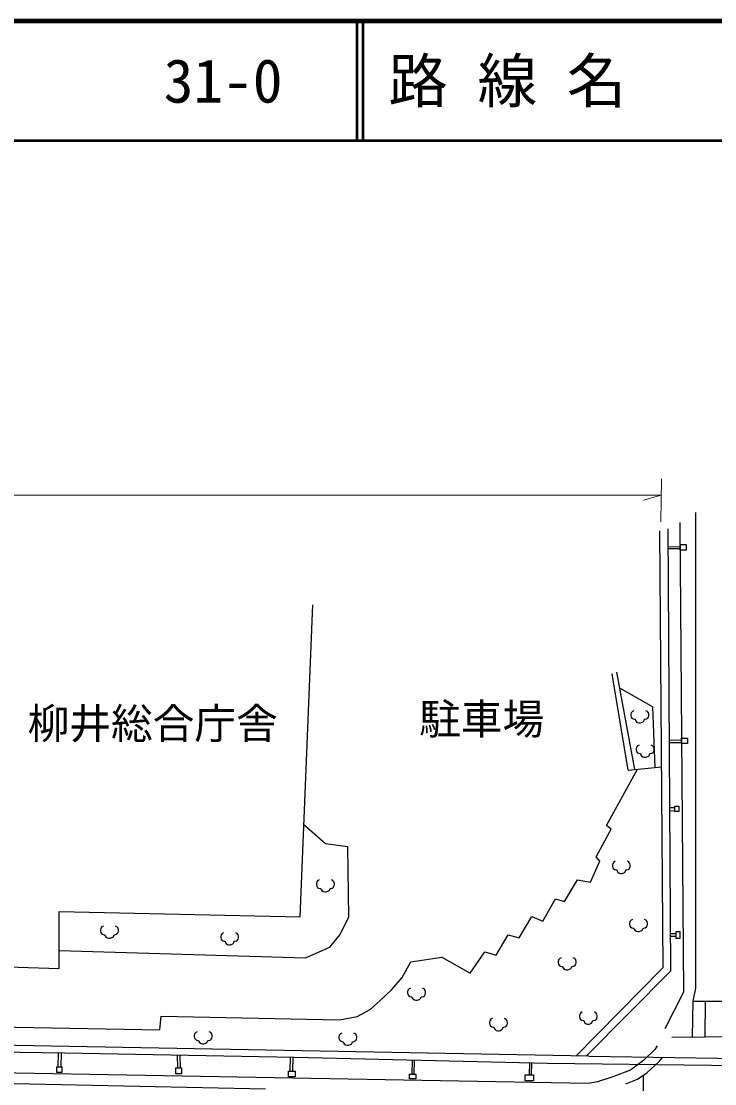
# Model space of a CAD drawing. Units: millimetres, scale not verified. Extents: x 40000 to 680000, y 20000 to 380000.
# Drawn here: x 149559 to 207790, y 290793 to 380000 of the extents above; entities that cross this region are included whole.
import ezdxf
from ezdxf.enums import TextEntityAlignment as Align

# ---------------------------------------------------------------- set-up
doc = ezdxf.new("R2010")
doc.units = ezdxf.units.MM
doc.header["$LTSCALE"] = 1000
for name, color, linetype, lineweight in [('M-BGD', 7, 'Continuous', 25), ('M-STR-HTXT', 7, 'Continuous', 13), ('M-STR-STRC', 7, 'Continuous', 25), ('M-TTL', 2, 'Continuous', 140), ('M-TTL-LINE', 7, 'Continuous', 50)]:
    doc.layers.add(name, color=color, linetype=linetype, lineweight=lineweight)
doc.layers.add('M-TTL-TXT', color=7, linetype='Continuous')
doc.styles.add('ＭＳ ゴシック', font='')
doc.styles.get('ＭＳ ゴシック').set_extended_font_data('MS Gothic')

msp = doc.modelspace()

# ---------------------------------------------------------------- linework, layer by layer
at = {"layer": 'M-BGD'}
for p, q in [((206180, 338741), (206161, 298828)), ((203149, 337216), (203441, 300512)), ((204093, 300287), (203865, 337387)), ((204861, 337905), (205156, 298470)), ((203874, 335905), (204878, 335876)), ((204878, 335702), (203876, 335702)), ((204878, 335592), (204878, 336057)), ((204878, 336057), (205404, 336057)), ((205404, 335592), (204878, 335592)), ((205404, 336057), (205404, 335592)), ((172978, 304821), (174043, 331002)), ((200518, 317135), (199182, 325221)), ((199546, 325357), (201053, 317187)), ((199790, 324034), (202590, 322449)), ((200871, 322054), (200781, 321934)), ((200991, 322114), (200871, 322054)), ((202131, 322054), (202011, 322114)), ((202221, 321934), (202131, 322054)), ((202781, 317355), (202590, 322449)), ((200781, 321934), (200751, 321814)), ((200751, 321814), (200751, 321694)), ((200751, 321694), (200781, 321574)), ((200781, 321574), (200841, 321484)), ((200841, 321484), (200931, 321424)), ((200931, 321424), (201051, 321394)), ((201051, 321394), (201111, 321394)), ((201111, 321394), (201141, 321304)), ((201141, 321304), (201201, 321214)), ((201201, 321214), (201321, 321124)), ((201651, 321124), (201771, 321184)), ((201771, 321184), (201831, 321244)), ((201831, 321244), (201861, 321304)), ((201861, 321304), (201891, 321394)), ((201891, 321394), (201951, 321394)), ((201951, 321394), (202071, 321424)), ((202071, 321424), (202161, 321484)), ((202161, 321484), (202221, 321574)), ((202251, 321814), (202221, 321934)), ((202221, 321574), (202251, 321694)), ((202251, 321694), (202251, 321814)), ((201321, 321124), (201441, 321094)), ((201441, 321094), (201561, 321094)), ((201561, 321094), (201651, 321124)), ((203974, 319643), (205000, 319666)), ((203975, 319457), (204999, 319457)), ((205000, 319354), (205000, 319820)), ((205000, 319820), (205495, 319820)), ((205495, 319820), (205495, 319354)), ((201224, 319050), (201194, 318930)), ((201194, 318930), (201194, 318810)), ((201194, 318810), (201224, 318690)), ((201314, 319170), (201224, 319050)), ((201224, 318690), (201284, 318600)), ((201284, 318600), (201374, 318540)), ((201434, 319230), (201314, 319170)), ((201374, 318540), (201494, 318510)), ((201494, 318510), (201554, 318510)), ((201554, 318510), (201584, 318420)), ((202304, 318420), (202334, 318510)), ((202334, 318510), (202394, 318510)), ((202394, 318510), (202514, 318540)), ((202574, 319170), (202454, 319230)), ((202514, 318540), (202604, 318600)), ((202664, 319050), (202574, 319170)), ((202604, 318600), (202664, 318690)), ((202694, 318930), (202664, 319050)), ((202664, 318690), (202694, 318810)), ((202694, 318810), (202694, 318930)), ((205495, 319354), (205000, 319354)), ((201584, 318420), (201644, 318330)), ((201644, 318330), (201764, 318240)), ((201764, 318240), (201884, 318210)), ((201884, 318210), (202004, 318210)), ((202004, 318210), (202094, 318240)), ((202094, 318240), (202214, 318300)), ((202214, 318300), (202274, 318360)), ((202274, 318360), (202304, 318420)), ((198703, 312471), (201310, 317212)), ((200518, 317135), (203307, 317406)), ((204429, 313643), (204429, 314085)), ((204429, 314085), (204778, 314085)), ((204778, 314085), (204778, 313643)), ((204009, 313975), (204429, 313975)), ((204011, 313713), (204429, 313742)), ((204778, 313643), (204429, 313643)), ((175108, 310945), (173292, 312540)), ((199099, 312168), (198703, 312471)), ((197825, 309849), (199099, 312168)), ((176972, 310678), (175108, 310945)), ((177060, 304821), (176972, 310678)), ((198152, 309486), (197825, 309849)), ((197352, 307704), (198152, 309486)), ((199227, 309287), (199197, 309167)), ((199197, 309167), (199197, 309047)), ((199197, 309047), (199227, 308927)), ((199317, 309407), (199227, 309287)), ((199227, 308927), (199287, 308837)), ((199287, 308837), (199377, 308777)), ((199437, 309467), (199317, 309407)), ((199377, 308777), (199497, 308747)), ((199497, 308747), (199557, 308747)), ((199557, 308747), (199587, 308657)), ((199587, 308657), (199647, 308567)), ((200277, 308597), (200307, 308657)), ((200307, 308657), (200337, 308747)), ((200337, 308747), (200397, 308747)), ((200397, 308747), (200517, 308777)), ((200577, 309407), (200457, 309467)), ((200517, 308777), (200607, 308837)), ((200667, 309287), (200577, 309407)), ((200607, 308837), (200667, 308927)), ((200697, 309167), (200667, 309287)), ((200667, 308927), (200697, 309047)), ((200697, 309047), (200697, 309167)), ((174468, 307854), (174378, 307734)), ((174588, 307914), (174468, 307854)), ((175728, 307854), (175608, 307914)), ((175818, 307734), (175728, 307854)), ((195171, 306105), (196262, 307922)), ((196262, 307922), (197352, 307704)), ((199647, 308567), (199767, 308477)), ((199767, 308477), (199887, 308447)), ((199887, 308447), (200007, 308447)), ((200007, 308447), (200097, 308477)), ((200097, 308477), (200217, 308537)), ((200217, 308537), (200277, 308597)), ((174378, 307734), (174348, 307614)), ((174348, 307614), (174348, 307494)), ((174348, 307494), (174378, 307374)), ((174378, 307374), (174438, 307284)), ((174438, 307284), (174528, 307224)), ((174528, 307224), (174648, 307194)), ((174648, 307194), (174708, 307194)), ((174708, 307194), (174738, 307104)), ((174738, 307104), (174798, 307014)), ((174798, 307014), (174918, 306924)), ((174918, 306924), (175038, 306894)), ((175038, 306894), (175158, 306894)), ((175158, 306894), (175248, 306924)), ((175248, 306924), (175368, 306984)), ((175368, 306984), (175428, 307044)), ((175428, 307044), (175458, 307104)), ((175458, 307104), (175488, 307194)), ((175488, 307194), (175548, 307194)), ((175548, 307194), (175668, 307224)), ((175668, 307224), (175758, 307284)), ((175758, 307284), (175818, 307374)), ((175848, 307614), (175818, 307734)), ((175818, 307374), (175848, 307494)), ((175848, 307494), (175848, 307614)), ((193354, 304433), (194408, 306323)), ((194408, 306323), (195171, 306105)), ((152743, 300472), (152743, 305265)), ((152743, 305265), (172978, 304821)), ((176351, 303312), (177060, 304821)), ((191354, 303051), (192445, 304833)), ((192445, 304833), (193354, 304433)), ((200670, 304406), (200640, 304286)), ((200640, 304286), (200640, 304166)), ((200760, 304526), (200670, 304406)), ((200880, 304586), (200760, 304526)), ((202020, 304526), (201900, 304586)), ((202110, 304406), (202020, 304526)), ((202140, 304286), (202110, 304406)), ((202140, 304166), (202140, 304286)), ((156243, 303848), (156213, 303728)), ((156213, 303728), (156213, 303608)), ((156213, 303608), (156243, 303488)), ((156333, 303968), (156243, 303848)), ((156243, 303488), (156303, 303398)), ((156303, 303398), (156393, 303338)), ((156453, 304028), (156333, 303968)), ((156393, 303338), (156513, 303308)), ((156513, 303308), (156573, 303308)), ((156573, 303308), (156603, 303218)), ((157323, 303218), (157353, 303308)), ((157353, 303308), (157413, 303308)), ((157413, 303308), (157533, 303338)), ((157593, 303968), (157473, 304028)), ((157533, 303338), (157623, 303398)), ((157683, 303848), (157593, 303968)), ((157623, 303398), (157683, 303488)), ((157713, 303728), (157683, 303848)), ((157683, 303488), (157713, 303608)), ((157713, 303608), (157713, 303728)), ((166428, 303414), (166338, 303294)), ((166548, 303474), (166428, 303414)), ((167688, 303414), (167568, 303474)), ((167778, 303294), (167688, 303414)), ((175463, 302247), (176351, 303312)), ((189428, 301597), (190446, 303306)), ((190446, 303306), (191354, 303051)), ((200640, 304166), (200670, 304046)), ((200670, 304046), (200730, 303956)), ((200730, 303956), (200820, 303896)), ((200820, 303896), (200940, 303866)), ((200940, 303866), (201000, 303866)), ((201000, 303866), (201030, 303776)), ((201030, 303776), (201090, 303686)), ((201090, 303686), (201210, 303596)), ((201210, 303596), (201330, 303566)), ((201330, 303566), (201450, 303566)), ((201450, 303566), (201540, 303596)), ((201540, 303596), (201660, 303656)), ((201660, 303656), (201720, 303716)), ((201720, 303716), (201750, 303776)), ((201750, 303776), (201780, 303866)), ((201780, 303866), (201840, 303866)), ((201840, 303866), (201960, 303896)), ((201960, 303896), (202050, 303956)), ((202050, 303956), (202110, 304046)), ((202110, 304046), (202140, 304166)), ((204074, 303407), (204546, 303407)), ((204546, 302992), (204546, 303573)), ((204546, 303573), (204871, 303573)), ((204871, 303573), (204871, 302992)), ((156603, 303218), (156663, 303128)), ((156663, 303128), (156783, 303038)), ((156783, 303038), (156903, 303008)), ((156903, 303008), (157023, 303008)), ((157023, 303008), (157113, 303038)), ((157113, 303038), (157233, 303098)), ((157233, 303098), (157293, 303158)), ((157293, 303158), (157323, 303218)), ((166338, 303294), (166308, 303174)), ((166308, 303174), (166308, 303054)), ((166308, 303054), (166338, 302934)), ((166338, 302934), (166398, 302844)), ((166398, 302844), (166488, 302784)), ((166488, 302784), (166608, 302754)), ((166608, 302754), (166668, 302754)), ((166668, 302754), (166698, 302664)), ((166698, 302664), (166758, 302574)), ((166758, 302574), (166878, 302484)), ((166878, 302484), (166998, 302454)), ((166998, 302454), (167118, 302454)), ((167118, 302454), (167208, 302484)), ((167208, 302484), (167328, 302544)), ((167328, 302544), (167388, 302604)), ((167388, 302604), (167418, 302664)), ((167418, 302664), (167448, 302754)), ((167448, 302754), (167508, 302754)), ((167508, 302754), (167628, 302784)), ((167628, 302784), (167718, 302844)), ((167718, 302844), (167778, 302934)), ((167808, 303174), (167778, 303294)), ((167778, 302934), (167808, 303054)), ((167808, 303054), (167808, 303174)), ((204075, 303197), (204546, 303197)), ((204871, 302992), (204546, 302992)), ((152743, 301981), (173422, 301360)), ((173422, 301360), (175463, 302247)), ((187252, 300084), (188473, 301858)), ((188473, 301858), (189428, 301597)), ((136591, 301005), (152743, 300472)), ((181552, 299706), (182279, 301043)), ((182279, 301043), (184867, 301421)), ((184867, 301421), (187252, 300084)), ((194679, 301189), (194649, 301069)), ((194649, 301069), (194649, 300949)), ((194649, 300949), (194679, 300829)), ((194769, 301309), (194679, 301189)), ((194679, 300829), (194739, 300739)), ((194739, 300739), (194829, 300679)), ((194889, 301369), (194769, 301309)), ((194829, 300679), (194949, 300649)), ((194949, 300649), (195009, 300649)), ((195009, 300649), (195039, 300559)), ((195759, 300559), (195789, 300649)), ((195789, 300649), (195849, 300649)), ((195849, 300649), (195969, 300679)), ((196029, 301309), (195909, 301369)), ((195969, 300679), (196059, 300739)), ((196119, 301189), (196029, 301309)), ((196059, 300739), (196119, 300829)), ((196149, 301069), (196119, 301189)), ((196119, 300829), (196149, 300949)), ((196149, 300949), (196149, 301069)), ((195039, 300559), (195099, 300469)), ((195099, 300469), (195219, 300379)), ((195219, 300379), (195339, 300349)), ((195339, 300349), (195459, 300349)), ((195459, 300349), (195549, 300379)), ((195549, 300379), (195669, 300439)), ((195669, 300439), (195729, 300499)), ((195729, 300499), (195759, 300559)), ((196112, 293117), (203441, 300512)), ((196996, 293100), (204093, 300287)), ((180679, 298717), (181552, 299706)), ((179691, 297786), (180679, 298717)), ((182032, 298637), (182002, 298517)), ((182002, 298517), (182002, 298397)), ((182002, 298397), (182032, 298277)), ((182122, 298757), (182032, 298637)), ((182032, 298277), (182092, 298187)), ((182092, 298187), (182182, 298127)), ((182242, 298817), (182122, 298757)), ((182182, 298127), (182302, 298097)), ((182302, 298097), (182362, 298097)), ((182362, 298097), (182392, 298007)), ((182392, 298007), (182452, 297917)), ((183082, 297947), (183112, 298007)), ((183112, 298007), (183142, 298097)), ((183142, 298097), (183202, 298097)), ((183202, 298097), (183322, 298127)), ((183382, 298757), (183262, 298817)), ((183322, 298127), (183412, 298187)), ((183472, 298637), (183382, 298757)), ((183412, 298187), (183472, 298277)), ((183502, 298517), (183472, 298637)), ((183472, 298277), (183502, 298397)), ((183502, 298397), (183502, 298517)), ((205156, 298470), (203596, 295417)), ((206161, 298828), (205945, 297733)), ((178847, 297030), (179691, 297786)), ((182452, 297917), (182572, 297827)), ((182572, 297827), (182692, 297797)), ((182692, 297797), (182812, 297797)), ((182812, 297797), (182902, 297827)), ((182902, 297827), (183022, 297887)), ((183022, 297887), (183082, 297947)), ((205931, 294728), (205975, 297733)), ((205945, 297733), (213261, 297733)), ((206992, 297733), (206948, 294738)), ((161203, 295324), (161294, 296460)), ((161294, 296460), (176282, 296150)), ((176282, 296150), (177771, 296449)), ((177771, 296449), (178847, 297030)), ((189000, 296206), (188910, 296086)), ((189120, 296266), (189000, 296206)), ((190260, 296206), (190140, 296266)), ((190350, 296086), (190260, 296206)), ((196454, 296641), (196424, 296521)), ((196424, 296521), (196424, 296401)), ((196424, 296401), (196454, 296281)), ((196544, 296761), (196454, 296641)), ((196454, 296281), (196514, 296191)), ((196514, 296191), (196604, 296131)), ((196664, 296821), (196544, 296761)), ((197804, 296761), (197684, 296821)), ((197744, 296131), (197834, 296191)), ((197894, 296641), (197804, 296761)), ((197834, 296191), (197894, 296281)), ((197924, 296521), (197894, 296641)), ((197894, 296281), (197924, 296401)), ((197924, 296401), (197924, 296521)), ((137111, 295751), (161203, 295324)), ((188910, 296086), (188880, 295966)), ((188880, 295966), (188880, 295846)), ((188880, 295846), (188910, 295726)), ((188910, 295726), (188970, 295636)), ((188970, 295636), (189060, 295576)), ((189060, 295576), (189180, 295546)), ((189180, 295546), (189240, 295546)), ((189240, 295546), (189270, 295456)), ((189270, 295456), (189330, 295366)), ((189330, 295366), (189450, 295276)), ((189450, 295276), (189570, 295246)), ((189690, 295246), (189780, 295276)), ((189780, 295276), (189900, 295336)), ((189900, 295336), (189960, 295396)), ((189960, 295396), (189990, 295456)), ((189990, 295456), (190020, 295546)), ((190020, 295546), (190080, 295546)), ((190080, 295546), (190200, 295576)), ((190200, 295576), (190290, 295636)), ((190290, 295636), (190350, 295726)), ((190380, 295966), (190350, 296086)), ((190350, 295726), (190380, 295846)), ((190380, 295846), (190380, 295966)), ((196604, 296131), (196724, 296101)), ((196724, 296101), (196784, 296101)), ((196784, 296101), (196814, 296011)), ((196814, 296011), (196874, 295921)), ((196874, 295921), (196994, 295831)), ((196994, 295831), (197114, 295801)), ((197114, 295801), (197234, 295801)), ((197234, 295801), (197324, 295831)), ((197324, 295831), (197444, 295891)), ((197444, 295891), (197504, 295951)), ((197504, 295951), (197534, 296011)), ((197534, 296011), (197564, 296101)), ((197564, 296101), (197624, 296101)), ((197624, 296101), (197744, 296131)), ((164120, 294973), (164090, 294853)), ((164090, 294853), (164090, 294733)), ((164090, 294733), (164120, 294613)), ((164210, 295093), (164120, 294973)), ((164120, 294613), (164180, 294523)), ((164180, 294523), (164270, 294463)), ((164330, 295153), (164210, 295093)), ((164270, 294463), (164390, 294433)), ((164390, 294433), (164450, 294433)), ((164450, 294433), (164480, 294343)), ((165200, 294343), (165230, 294433)), ((165230, 294433), (165290, 294433)), ((165290, 294433), (165410, 294463)), ((165470, 295093), (165350, 295153)), ((165410, 294463), (165500, 294523)), ((165560, 294973), (165470, 295093)), ((165500, 294523), (165560, 294613)), ((165590, 294853), (165560, 294973)), ((165560, 294613), (165590, 294733)), ((165590, 294733), (165590, 294853)), ((176264, 294866), (176234, 294746)), ((176234, 294746), (176234, 294626)), ((176234, 294626), (176264, 294506)), ((176354, 294986), (176264, 294866)), ((176264, 294506), (176324, 294416)), ((176324, 294416), (176414, 294356)), ((176474, 295046), (176354, 294986)), ((177614, 294986), (177494, 295046)), ((177554, 294356), (177644, 294416)), ((177704, 294866), (177614, 294986)), ((177644, 294416), (177704, 294506)), ((177734, 294746), (177704, 294866)), ((177704, 294506), (177734, 294626)), ((177734, 294626), (177734, 294746)), ((189570, 295246), (189690, 295246)), ((204191, 294710), (213881, 294806)), ((197218, 293096), (137112, 294221)), ((138293, 293607), (153231, 293379)), ((164480, 294343), (164540, 294253)), ((164540, 294253), (164660, 294163)), ((164660, 294163), (164780, 294133)), ((164780, 294133), (164900, 294133)), ((164900, 294133), (164990, 294163)), ((164990, 294163), (165110, 294223)), ((165110, 294223), (165170, 294283)), ((165170, 294283), (165200, 294343)), ((176414, 294356), (176534, 294326)), ((176534, 294326), (176594, 294326)), ((176594, 294326), (176624, 294236)), ((176624, 294236), (176684, 294146)), ((176684, 294146), (176804, 294056)), ((176804, 294056), (176924, 294026)), ((176924, 294026), (177044, 294026)), ((177044, 294026), (177134, 294056)), ((177134, 294056), (177254, 294116)), ((177254, 294116), (177314, 294176)), ((177314, 294176), (177344, 294236)), ((177344, 294236), (177374, 294326)), ((177374, 294326), (177434, 294326)), ((177434, 294326), (177554, 294356)), ((152659, 293388), (152643, 292208)), ((152911, 292208), (152928, 293384)), ((153231, 293379), (172503, 293020)), ((162661, 293204), (162690, 292131)), ((162943, 292131), (162915, 293199)), ((172139, 291852), (172154, 293027)), ((172350, 293023), (172348, 291852)), ((172503, 293020), (193755, 292513)), ((182392, 292784), (182361, 291610)), ((182554, 291610), (182586, 292779)), ((197218, 293096), (221776, 292715)), ((202746, 292315), (203109, 292642)), ((203109, 292642), (203400, 293000)), ((152547, 291724), (152547, 292208)), ((152547, 292208), (152975, 292208)), ((152975, 291724), (152547, 291724)), ((152975, 292208), (152975, 291724)), ((162542, 291620), (162542, 292131)), ((162542, 292131), (163007, 292131)), ((163007, 292131), (163007, 291620)), ((171987, 291387), (171987, 291852)), ((171987, 291852), (172546, 291852)), ((172546, 291852), (172546, 291387)), ((192224, 292549), (192205, 291540)), ((192391, 291540), (192431, 292544)), ((193755, 292513), (222284, 292203)), ((202091, 291697), (202746, 292315)), ((148913, 290815), (170059, 290361)), ((163007, 291620), (162542, 291620)), ((172546, 291387), (171987, 291387)), ((182165, 291215), (182165, 291610)), ((182165, 291610), (182700, 291610)), ((182700, 291215), (182165, 291215)), ((182700, 291610), (182700, 291215)), ((191866, 291029), (191866, 291540)), ((191866, 291540), (192564, 291540)), ((192564, 291029), (191866, 291029)), ((192564, 291540), (192564, 291029)), ((200335, 290786), (201292, 291188)), ((201292, 291188), (202091, 291697)), ((201788, 291504), (201741, 276417))]:
    msp.add_line(p, q, dxfattribs=at)
at = {"layer": 'M-STR-HTXT'}
for p, q in [((203324, 341578), (203266, 337972)), ((71362, 340223), (203302, 340210)), ((203302, 340210), (201802, 339791))]:
    msp.add_line(p, q, dxfattribs=at)
at = {"layer": 'M-STR-STRC'}
for p, q in [((202756, 293672), (201848, 292763)), ((202963, 293965), (202756, 293672)), ((201848, 292763), (200721, 291927)), ((197158, 290800), (139229, 291850)), ((200721, 291927), (199230, 291381)), ((197958, 290945), (197158, 290800)), ((199230, 291381), (197958, 290945))]:
    msp.add_line(p, q, dxfattribs=at)
at = {"layer": 'M-TTL'}
msp.add_line((680000, 380000), (40000, 380000), dxfattribs=at)
at = {"layer": 'M-TTL-LINE'}
for p, q in [((177750, 380000), (177750, 370000)), ((178250, 380000), (178250, 370000)), ((40000, 370000), (680000, 370000))]:
    msp.add_line(p, q, dxfattribs=at)

# ---------------------------------------------------------------- texts
at = {"layer": 'M-BGD', "style": 'ＭＳ ゴシック'}
for s, p in [('駐車場', (182971, 319363)), ('柳井総合庁舎', (150096, 318986))]:
    msp.add_text(s, height=2566, dxfattribs=at).set_placement(p, align=Align.BOTTOM_LEFT)
at = {"layer": 'M-TTL-TXT', "style": 'ＭＳ ゴシック'}
for s, p in [('路 線 名', (180380, 375000)), ('31-0', (161521, 375000))]:
    msp.add_text(s, height=3666, dxfattribs=at).set_placement(p, align=Align.MIDDLE_LEFT)

doc.saveas('drawing.dxf')
